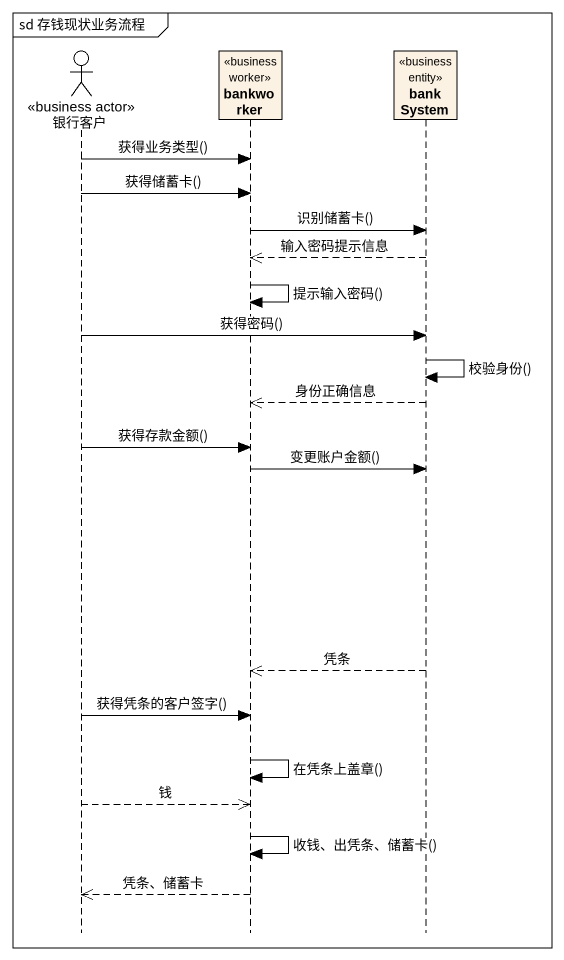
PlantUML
@startuml
mainframe sd 存钱现状业务流程
hide footbox
actor 银行客户 <<business actor>>
participant bankworker <<business worker>>
participant bankSystem <<business entity>>

银行客户 -> bankworker : 获得业务类型()
银行客户 -> bankworker : 获得储蓄卡()
bankworker -> bankSystem : 识别储蓄卡()
bankSystem -->> bankworker : 输入密码提示信息
bankworker -> bankworker : 提示输入密码()
银行客户 -> bankSystem : 获得密码()
bankSystem -> bankSystem : 校验身份()
bankSystem -->> bankworker : 身份正确信息
银行客户 -> bankworker : 获得存款金额()
bankworker -> bankSystem : 变更账户金额()
bankSystem -->> bankworker : 凭条
银行客户 -> bankworker : 获得凭条的客户签字()
bankworker -> bankworker : 在凭条上盖章()
银行客户 -->> bankworker : 钱
bankworker -> bankworker : 收钱、出凭条、储蓄卡()
bankworker -->> 银行客户 : 凭条、储蓄卡
@enduml
